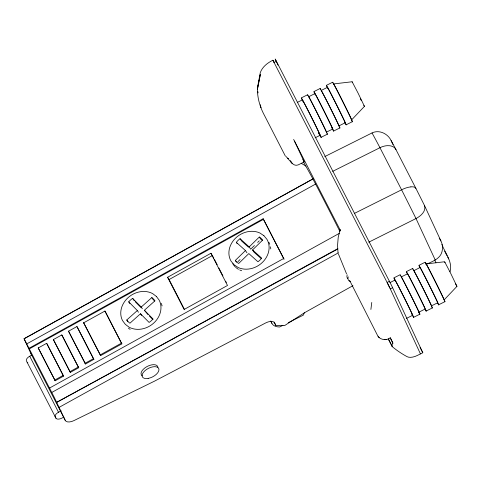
<?xml version="1.0" encoding="UTF-8"?>
<svg xmlns="http://www.w3.org/2000/svg" width="481" height="481" viewBox="0 0 481 481"><rect width="100%" height="100%" fill="white"/><g stroke="black" fill="none" stroke-linecap="round" stroke-linejoin="round"><path stroke-width="0.72" d="M370.887 309.463L371.777 302.447M340.097 229.87L338.233 237.247L337.548 245.466L338.017 252.717M450.012 271.795C452.988 261.911 444.967 253.09 441.925 244.372M304.443 312.47L303.355 315.121L288.209 322.703M351.575 119.937L364.442 106.361L358.05 93.073L352.14 81.764L333.501 83.934A20.196 0.361 63.4 0 1 343.632 103.313A20.196 0.361 63.4 0 1 351.232 119.51M426.01 263.931L444.648 261.76L450.559 273.07L456.95 286.357L444.083 299.94A20.196 0.361 63.4 0 0 434.722 280.477M236.46 262.139L235.323 260.437L245.454 250.553L236.327 242.352A17.069 14.592 -33.8 0 1 240.061 238.702L249.188 246.909L250.703 249.176L254.437 245.532M249.188 246.909L259.319 237.025A17.069 14.592 -33.8 0 1 262.686 240.049L252.555 249.934L254.07 252.2L261.051 258.471M237.909 261.664L240.037 259.584M257.636 242.412L259.235 240.849M127.886 321.699L126.75 319.997L137.326 310.54L128.722 301.846A17.069 14.592 -33.8 0 1 132.624 298.358L141.228 307.052L142.364 308.754M141.228 307.052L151.804 297.595A17.069 14.592 -33.8 0 1 154.978 300.799L144.402 310.257L147.938 314.574M144.402 310.257L153.006 318.951A17.069 14.592 -33.8 0 1 149.104 322.438L140.5 313.75L129.924 323.208A17.069 14.592 -33.8 0 1 126.75 319.997M427.23 263.949C432.882 261.231 440.163 258.682 441.943 251.858C442.983 248.25 442.586 244.3 440.921 240.945L424.41 205.345A78.259 1.401 63.4 0 0 415.915 188.426L395.989 149.663A78.259 1.401 63.4 0 0 391.107 140.548C387.884 133.682 379.13 129.395 372.023 132.948L324.783 156.584M352.952 285.672L304.611 312.674L284.65 325.565L275.799 325.403L274.092 322.084M312.602 179.088L24.05 338.768L30.82 353.403L65.254 420.4A7.876 4.07 -27.2 0 0 73.894 420.628L154.413 381.199L265.662 322.943A7.876 4.07 -27.2 0 1 274.669 322.979L275.799 325.403M313.384 178.734L24.074 338.744L54.149 397.096L65.254 420.4M26.816 343.849L315.584 184.067M29.076 348.25L263.149 218.735L283.982 259.097L263.149 218.735M29.365 348.869L263.528 219.3M38.233 347.961L46.633 343.32L47.084 343.999L63.588 376.112L55.195 380.76L38.233 347.961L55.195 380.76M53.379 339.58L61.778 334.938L62.229 335.618L78.734 367.731L70.34 372.378L53.379 339.58L70.34 372.378M68.524 331.205L76.918 326.557L77.375 327.236L93.879 359.355L85.486 363.997L68.524 331.205L85.486 363.997M83.67 322.823L104.918 311.063L105.369 311.748L121.873 343.861L100.631 355.615L83.67 322.823L100.631 355.615M210.949 253.271L227.495 285.474L184.127 309.469L167.58 277.272L210.949 253.271L213.817 258.165M167.58 277.272L169.096 279.539L212.464 255.537M54.744 380.08L63.137 375.433L63.588 376.112M69.883 371.699L78.283 367.051L78.734 367.731M85.029 363.317L93.428 358.676L93.879 359.355M100.174 354.936L121.422 343.181L121.873 343.861M283.604 258.531L49.531 388.053L49.82 388.666M51.792 392.448L339.249 233.393M59.163 407.329L338.311 252.868M337.824 248.641L56.746 402.314L337.626 249.116M63.883 417.081A42.015 21.705 -27.2 0 0 61.989 418.067A5.255 2.712 -27.2 0 1 55.964 418.217L26.419 360.918A5.255 2.712 -27.2 0 1 29.72 356.241L31.704 355.176M55.964 418.217L55.201 416.919A5.255 2.712 -27.2 0 1 58.502 412.241L61.147 410.822M272.847 60.245C267.52 62.867 262.367 66.847 260.293 72.613L257.401 88.143C257.269 97.799 259.956 107.203 264.574 115.638L285.359 156.091M388.323 338.985L392.556 346.909A262.608 135.648 -27.2 0 0 407.076 356.668A10.504 5.423 -27.2 0 0 417.358 355.465L422.799 352.741L391.594 285.528L276.383 61.243L274.032 62.422L273.863 62.103M301.359 97.877L307.618 94.745M313.877 91.612L320.142 88.48M326.401 85.347L332.666 82.215M297.318 102.411L302.327 99.904A19.955 0.361 63.4 0 1 313.372 121.098A19.955 0.361 63.4 0 1 318.759 133.051M315.127 137.806L320.136 135.299M332.66 129.034L326.395 132.167A19.955 0.361 63.4 0 0 316.732 112.151A19.955 0.361 63.4 0 0 308.592 96.771L314.851 93.639A19.955 0.361 63.4 0 1 325.324 113.678A19.955 0.361 63.4 0 1 331.848 127.82M338.919 125.902L345.184 122.769M321.104 137.319L327.369 134.187M333.628 131.054L339.893 127.922M346.152 124.789L352.417 121.657M294.474 141.095L304.22 161.887L298.617 164.694A4.293 2.158 -27.2 0 1 298.01 164.965C294.745 166.294 291.684 163.522 290.265 160.798L292.081 163.33M332.714 171.338L379.954 147.703A13.54 8.682 -27.4 0 1 387.403 145.665L389.736 145.737A13.901 9.013 -28 0 1 395.003 148.202L395.989 149.663M354.353 213.432L401.587 189.803A13.54 5.141 -27 0 1 408.766 187.199L410.882 186.881M368.777 242.183L416.011 218.548C420.61 216.161 426.569 211.141 424.41 205.345M282.942 325.336L279.647 326.984A18.38 9.494 -27.2 0 1 271.861 323.298L270.839 321.302M393.861 277.88L400.126 274.741M406.385 271.609L412.65 268.476M418.909 265.344L425.168 262.211M273.479 61.352L387.115 282.461L389.442 281.241M389.971 282.587L394.63 280.261M401.28 276.93L407.269 273.936M413.925 270.605L419.913 267.61M420.454 353.92L390.295 288.883L392.64 287.704M406.379 318.428L412.638 315.295M418.903 312.163L425.162 309.03A19.955 0.361 63.4 0 0 415.5 289.015A19.955 0.361 63.4 0 0 407.359 273.635M431.427 305.898L437.686 302.765A19.955 0.361 63.4 0 0 428.024 282.75A19.955 0.361 63.4 0 0 419.883 267.37M413.612 317.316L419.877 314.183M426.136 311.051L432.395 307.918M438.66 304.786L444.919 301.653M392.105 346.362L392.069 346.29A6.301 3.253 -27.2 0 1 392.905 343.175L390.38 337.734C387.367 340.578 379.828 340.295 377.633 335.636L349.573 280.315M352.098 81.77L352.471 82.678M364.406 106.361L363.87 105.471M456.95 286.357L455.297 283.459M384.193 339.574L385.04 339.502M386.159 339.406L386.766 339.358M288.402 158.712L287.361 158.249L287.728 158.357M287.361 158.249L288.666 158.64M287.638 158.393L288.089 158.574M301.286 163.324L305.958 166.095M252.555 249.934L261.682 258.135A17.069 14.592 -33.8 0 1 257.948 261.784L248.821 253.577L238.69 263.468A17.069 14.592 -33.8 0 1 235.323 260.437M248.557 247.246L241.576 240.969L240.061 238.702M287.175 157.702L285.997 156.481M135.149 301.647L141.222 307.786M149.459 316.107L153 319.685M291.805 162.939L287.391 158.141M378.012 336.231L379.22 337.686M415.271 187.632L415.915 188.426M259.319 237.025L260.834 239.285A17.069 14.592 -33.8 0 1 262.662 240.662M245.454 250.553L246.969 252.82M236.327 242.352L237.085 243.482M151.804 297.595L153.319 299.861M132.624 298.358L134.139 300.625M140.5 313.75L141.636 315.446M137.326 310.54L138.462 312.241M128.722 301.846L129.858 303.547M439.225 238.191L440.921 240.945M272.986 60.45L273.485 61.37M273.052 60.552L272.835 60.197L272.949 60.516M273.142 60.726L273.388 61.195M273.587 61.568L273.755 61.887M276.383 61.243L275.186 59.025L277.982 65.127M444.612 251.106L446.975 255.7M420.075 347.438L422.799 352.741M293.632 139.436L340.632 230.88M303.349 161.748L308.213 170.376A85.871 1.539 63.4 0 1 319.36 191.27L331.698 215.266A85.871 1.539 63.4 0 1 339.772 231.223M390.163 337.842L392.905 343.175M388.329 339.015L392.069 346.29M214.49 259.481L217.19 264.736M218.879 268.025L222.931 275.908M225.631 281.169L226.31 282.479M169.096 279.539L184.626 309.764M104.918 311.063L121.422 343.181M76.918 326.557L93.428 358.676M61.778 334.938L78.283 367.051M46.633 343.32L63.137 375.433M29.72 356.241L58.502 412.241M360.389 98.809L361.273 100.529M387.097 282.419L387.439 283.099M387.403 283.02L388.017 284.235M387.746 283.7L388.161 284.518M388.119 284.433L388.534 285.269M388.504 285.197L388.901 286.009M388.882 285.967L389.76 287.764M389.045 286.291L389.255 286.724M389.58 287.385L390.115 288.504M390.103 288.48L390.313 288.925M391.107 140.548L392.977 144.577M435.215 259.956L416.011 218.548A91.913 1.647 63.4 0 0 401.587 189.803L379.954 147.703A91.913 1.647 63.4 0 0 372.023 132.948M434.716 260.131L435.96 262.824M270.797 320.995L271.861 323.298M346.597 273.972L338.353 253.776M444.715 262.073L444.979 262.674M339.941 229.635L340.169 230.249M260.762 106.944L260.906 107.642L260.347 104.738M257.834 91.48L258.111 92.947M303.583 102.754A19.955 0.361 63.4 0 1 302.826 101.106M332.96 83.033A22.06 0.397 63.4 0 1 343.566 103.102A22.06 0.397 63.4 0 1 351.419 120.046M327.645 88.27A22.06 0.397 63.4 0 1 336.441 104.509A22.06 0.397 63.4 0 1 344.751 122.427M307.912 95.563A22.06 0.397 63.4 0 1 317.658 113.913A22.06 0.397 63.4 0 1 326.99 133.658M302.302 100.162A22.06 0.397 63.4 0 1 311.718 117.689A22.06 0.397 63.4 0 1 319.703 134.957M319.426 134.446A22.06 0.397 63.4 0 1 318.801 133.273M320.436 89.298A22.06 0.397 63.4 0 1 330.182 107.642A22.06 0.397 63.4 0 1 339.514 127.393M315.121 94.535A22.06 0.397 63.4 0 1 323.917 110.774A22.06 0.397 63.4 0 1 332.227 128.692M344.372 121.555A19.955 0.361 63.4 0 0 337.848 107.413A19.955 0.361 63.4 0 0 327.375 87.368L321.116 90.5A19.955 0.361 63.4 0 1 330.423 108.219A19.955 0.361 63.4 0 1 338.816 125.896M426.172 264.376A20.196 0.361 63.4 0 1 434.439 279.912M394.835 279.9A19.955 0.361 63.4 0 1 405.309 299.946A19.955 0.361 63.4 0 1 411.826 314.081M425.859 263.925A22.06 0.397 63.4 0 1 434.565 280.086A22.06 0.397 63.4 0 1 444.54 301.124M419.859 267.628A22.06 0.397 63.4 0 1 428.842 284.295A22.06 0.397 63.4 0 1 437.662 303.174M400.42 275.559A22.06 0.397 63.4 0 1 411.021 295.629A22.06 0.397 63.4 0 1 418.879 312.572M395.105 280.796A22.06 0.397 63.4 0 1 403.902 297.042A22.06 0.397 63.4 0 1 412.205 314.953M401.094 276.767A19.955 0.361 63.4 0 1 410.407 294.48A19.955 0.361 63.4 0 1 418.795 312.157M412.938 269.294A22.06 0.397 63.4 0 1 423.545 289.364A22.06 0.397 63.4 0 1 431.403 306.307M407.629 274.531A22.06 0.397 63.4 0 1 415.993 289.917A22.06 0.397 63.4 0 1 425.138 309.439M413.618 270.502A19.955 0.361 63.4 0 1 422.931 288.215A19.955 0.361 63.4 0 1 431.319 305.892M448.677 258.928A78.259 1.401 63.4 0 1 447.673 257.028M410.9 186.856A13.901 5.153 -26.5 0 1 415.283 187.626M302.862 159.433A95.875 1.72 63.4 0 1 304.22 161.887M350.469 281.674A11.291 5.832 -27.2 0 1 348.238 276.864M347.733 278.589A11.291 5.832 -27.2 0 1 347.21 274.867M142.286 375.859A9.193 4.75 -27.2 0 1 146.849 366.648A9.193 4.75 -27.2 0 1 157.912 367.231M31.686 354.365A7.876 4.07 -27.2 0 1 30.82 353.403M268.915 242.364A21.008 17.959 -33.8 0 1 269.751 244.21M270.49 246.825A21.008 17.959 -33.8 0 1 270.749 248.881M241.678 270.731A21.008 17.959 -33.8 0 1 239.724 269.955M238.498 269.318A21.008 17.959 -33.8 0 1 235.726 267.322M235.239 266.859A21.008 17.959 -33.8 0 1 232.75 263.69M153.692 300.132A17.069 14.592 -33.8 0 1 154.732 301.016M161.177 303.337A21.008 17.959 -33.8 0 1 162.097 305.892M130.147 329.353A21.008 17.959 -33.8 0 1 128.445 328.192M27.844 362.818A5.255 2.712 -27.2 0 1 27.189 362.217M258.712 82.449L257.413 89.274L260.335 74.525L258.712 82.449M263.901 235.708L259.95 233.026A21.008 17.959 -33.8 0 0 235.54 238.143A21.008 17.959 -33.8 0 0 231.084 261.201L234.109 264.784L238.059 267.466A21.008 17.959 -33.8 0 0 262.47 262.349A21.008 17.959 -33.8 0 0 266.925 239.291L263.901 235.708M156.421 296.488L152.651 293.602A21.008 17.959 -33.8 0 0 128.168 297.577A21.008 17.959 -33.8 0 0 122.505 320.556L125.307 324.308L129.076 327.2A21.008 17.959 -33.8 0 0 153.559 323.226A21.008 17.959 -33.8 0 0 159.223 300.24L156.421 296.488M148.136 378.409A9.193 4.75 -27.2 0 0 158.73 368.506A9.193 4.75 -27.2 0 0 144.673 370.941A9.193 4.75 -27.2 0 0 148.136 378.409"/></g></svg>
